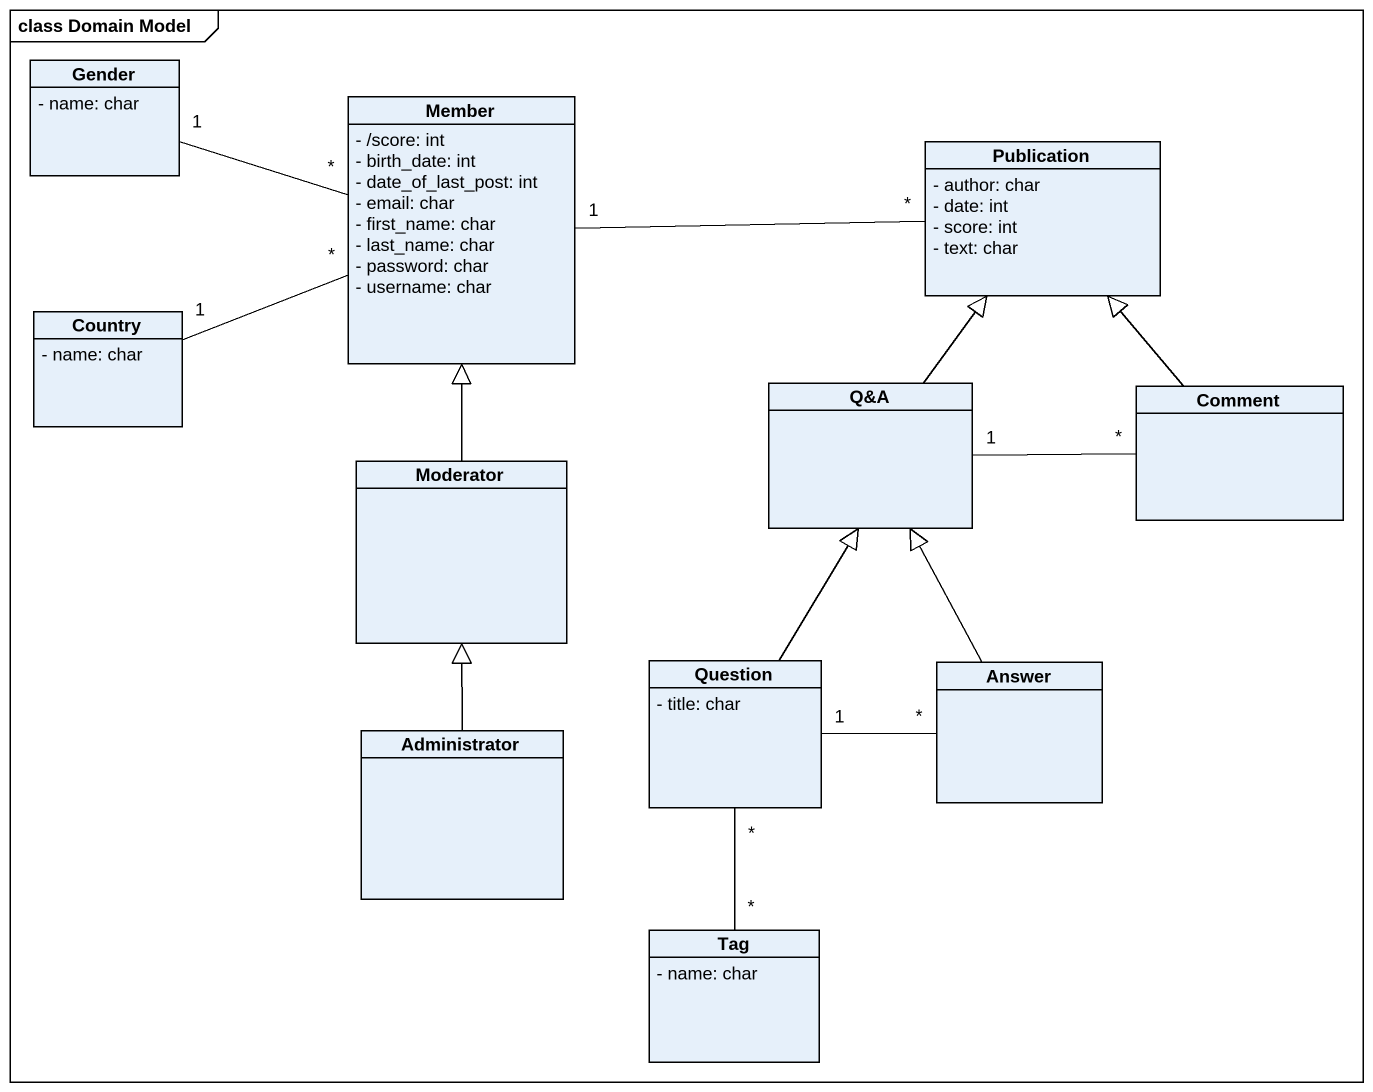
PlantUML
@startuml
mainframe class Domain Model
hide circle
hide empty members
skinparam classAttributeIconSize 0
class Gender {
  - name: char
}
class Member {
  - /score: int
  - birth_date: int
  - date_of_last_post: int
  - email: char
  - first_name: char
  - last_name: char
  - password: char
  - username: char
}
class Publication {
  - author: char
  - date: int
  - score: int
  - text: char
}
class Country {
  - name: char
}
class "Q&A" as Q_A
class Comment
class Moderator
class Question {
  - title: char
}
class Answer
class Administrator
class Tag {
  - name: char
}
Gender "1" -right- "*" Member
Publication "*" -left- "1" Member
Country "1" -right- "*" Member
Q_A -up-|> Publication
Comment -up-|> Publication
Comment "*" -left- "1" Q_A
Moderator -up-|> Member
Question -up-|> Q_A
Answer -up-|> Q_A
Answer "*" -left- "1" Question
Administrator -up-|> Moderator
Tag "*" -up- "*" Question
@enduml
